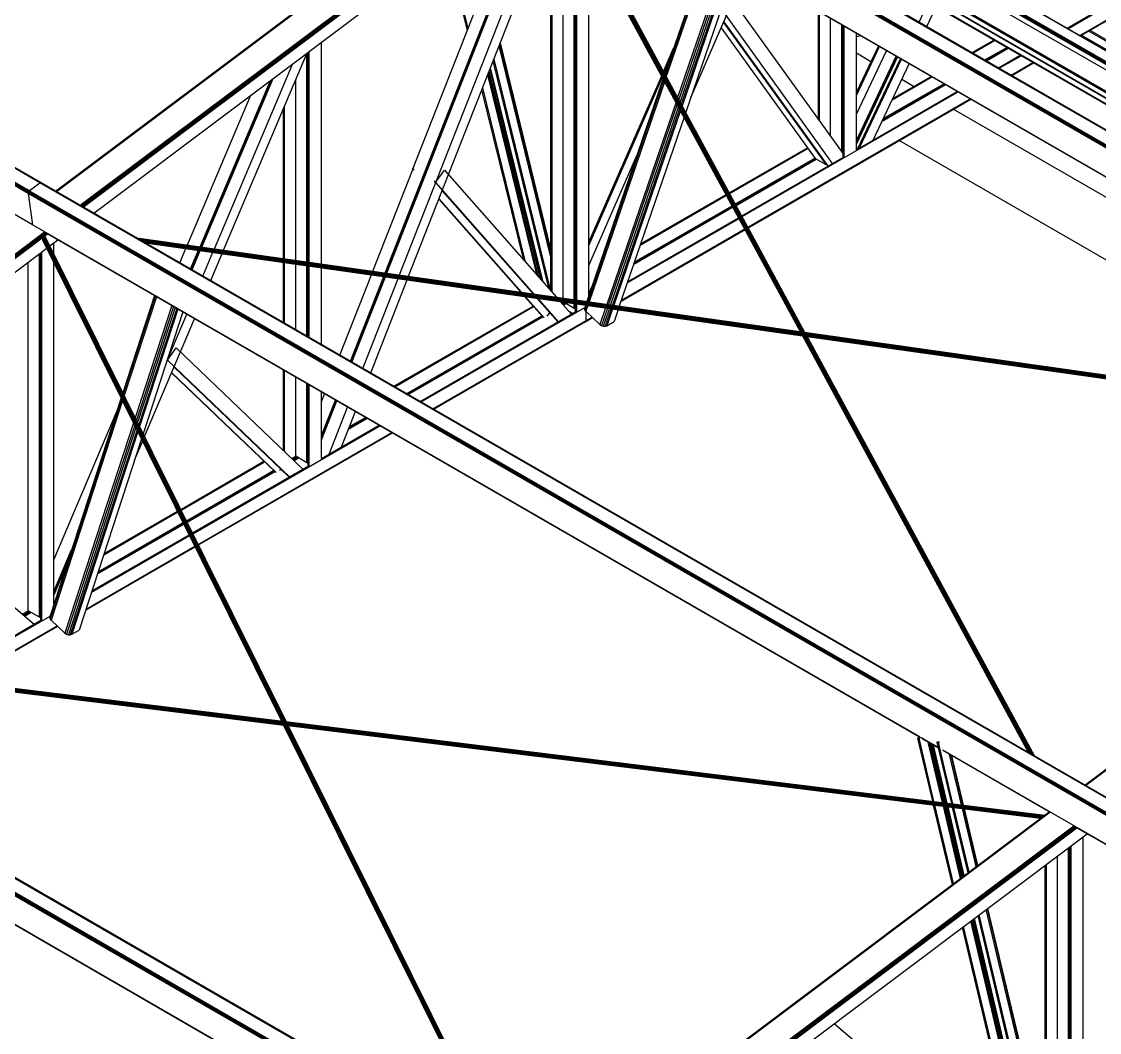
# Model space of a CAD drawing. Header units: millimetres. Extents: x 357 to 945, y 547 to 720.
# Drawn here: x 584.987 to 587.801, y 657.867 to 660.507 of the extents above; entities that cross this region are included whole.
import ezdxf

# ---------------------------------------------------------------- set-up
doc = ezdxf.new("R2010")
doc.units = ezdxf.units.MM
doc.layers.add('PLANTA-VIS', color=7, linetype='Continuous')

msp = doc.modelspace()

# ---------------------------------------------------------------- linework, layer by layer
at = {"layer": 'PLANTA-VIS', "extrusion": (6.79673e-13, 0.816497, 0.57735)}
for p, q in [((585.03504, 660.08583), (582.31268, 661.65758)), ((585.03642, 660.08655), (582.31406, 661.6583)), ((585.03767, 660.08659), (582.31531, 661.65835)), ((585.00411, 660.05845), (582.28174, 661.63021)), ((585.00417, 660.06008), (582.28181, 661.63184)), ((585.00476, 660.06187), (582.2824, 661.63362)), ((585.00577, 660.06352), (582.28341, 661.63528)), ((585.00708, 660.06481), (582.28471, 661.63657)), ((589.96481, 659.15512), (586.49998, 661.15553)), ((589.96527, 659.15689), (586.50045, 661.15731)), ((589.96621, 659.1586), (586.50138, 661.15902)), ((589.96745, 659.16), (586.50263, 661.16042)), ((589.96883, 659.16087), (586.50401, 661.16129)), ((589.9968, 659.17215), (586.53197, 661.17257)), ((589.9981, 659.17236), (586.53327, 661.17278)), ((589.99912, 659.17188), (586.53429, 661.1723)), ((589.96322, 659.14209), (586.4984, 661.14251)), ((589.81249, 659.07061), (586.34767, 661.07102)), ((589.81387, 659.07133), (586.34904, 661.07175)), ((589.81511, 659.07137), (586.35029, 661.07179)), ((589.78155, 659.04323), (586.31673, 661.04365)), ((589.78162, 659.04486), (586.31679, 661.04528)), ((589.7822, 659.04665), (586.31738, 661.04706)), ((589.78322, 659.0483), (586.3184, 661.04872)), ((589.78452, 659.04959), (586.3197, 661.05001)), ((585.07594, 660.0645), (586.29521, 660.97963)), ((585.07651, 660.06417), (586.29596, 660.97944)), ((585.07785, 660.0634), (586.29747, 660.97879)), ((589.79314, 658.96111), (586.32832, 660.96153)), ((585.14008, 660.02747), (586.3597, 660.94286)), ((585.14198, 660.02637), (586.36143, 660.94164)), ((585.14417, 660.02511), (586.36344, 660.94024)), ((585.1463, 660.02388), (586.36553, 660.93898)), ((585.14805, 660.02287), (586.36728, 660.93797)), ((587.0209, 659.69706), (586.35626, 660.9237)), ((587.02122, 659.69701), (586.35629, 660.92421)), ((587.02065, 659.69709), (586.35629, 660.92323)), ((587.02163, 659.69696), (586.35638, 660.92474)), ((587.0205, 659.69712), (586.35638, 660.9228)), ((587.02212, 659.69689), (586.35652, 660.9253)), ((587.02043, 659.69713), (586.35652, 660.92243)), ((587.02267, 659.69681), (586.35672, 660.92586)), ((587.02327, 659.69672), (586.35697, 660.92643)), ((587.02393, 659.69662), (586.35727, 660.92699)), ((587.02467, 659.69643), (586.35762, 660.92753)), ((587.02548, 659.69615), (586.358, 660.92805)), ((587.02635, 659.6958), (586.35841, 660.92854)), ((587.02727, 659.69536), (586.35885, 660.92899)), ((587.62551, 658.59251), (586.3593, 660.92939)), ((587.02888, 659.69484), (586.35977, 660.92974)), ((587.02935, 659.69513), (586.36024, 660.93002)), ((587.02982, 659.69535), (586.36071, 660.93025)), ((587.03027, 659.69551), (586.36116, 660.9304)), ((587.03071, 659.6956), (586.3616, 660.93049)), ((588.98266, 659.42808), (586.36191, 660.94118)), ((587.03112, 659.69561), (586.36201, 660.93051)), ((587.0315, 659.69556), (586.3624, 660.93045)), ((587.0318, 659.69552), (586.36274, 660.93033)), ((587.03201, 659.69549), (586.36304, 660.93013)), ((587.03213, 659.69547), (586.36329, 660.92987)), ((587.03216, 659.69546), (586.36349, 660.92955)), ((588.98218, 659.42826), (586.36415, 660.93978)), ((585.17541, 660.00707), (586.36764, 660.90191)), ((585.93657, 659.85055), (586.34197, 660.88264)), ((585.93897, 659.85021), (586.34556, 660.88533)), ((585.94068, 659.84996), (586.34812, 660.88725)), ((585.97355, 659.84531), (586.37977, 660.87951)), ((585.99757, 659.84191), (586.39447, 660.85239)), ((586.00927, 660.12398), (586.29276, 660.84571)), ((586.40095, 659.78481), (586.40095, 660.84044)), ((589.60257, 659.27599), (586.92413, 660.82239)), ((589.60433, 659.2767), (586.92589, 660.8231)), ((589.17285, 659.53869), (586.94617, 660.82426)), ((589.17375, 659.53901), (586.94626, 660.82505)), ((589.17494, 659.53938), (586.94638, 660.82604)), ((589.62053, 659.28324), (586.94651, 660.82709)), ((589.62157, 659.28366), (586.94663, 660.82804)), ((586.36913, 659.80329), (586.36913, 660.78785)), ((586.37195, 659.80008), (586.37195, 660.79505)), ((586.42994, 659.78071), (586.42994, 660.78693)), ((586.43277, 659.78031), (586.43277, 660.78171)), ((589.58838, 659.27025), (586.92256, 660.80937)), ((588.72499, 659.76721), (586.92262, 660.80781)), ((588.72422, 659.7669), (586.92321, 660.80671)), ((586.43347, 659.78021), (586.43347, 660.78041)), ((586.4363, 659.77981), (586.4363, 660.77519)), ((586.1509, 660.48455), (586.09815, 660.69964)), ((586.15287, 660.48956), (586.10084, 660.70166)), ((586.46812, 659.79093), (586.46812, 660.71646)), ((586.77556, 660.68928), (586.66644, 660.37043)), ((586.7756, 660.68903), (586.66652, 660.37029)), ((586.77623, 660.68456), (586.66784, 660.36785)), ((586.77929, 660.68215), (586.67022, 660.36346)), ((586.82462, 660.67393), (586.69973, 660.30899)), ((586.8288, 660.67152), (586.70279, 660.30334)), ((586.83327, 660.66894), (586.70608, 660.29728)), ((586.83736, 660.66657), (586.70908, 660.29174)), ((586.84046, 660.66479), (586.71135, 660.28754)), ((586.85325, 660.6574), (586.72074, 660.27021)), ((586.82809, 660.58388), (587.13174, 660.16145)), ((587.33027, 660.50599), (587.35471, 660.55759)), ((587.71629, 660.48987), (587.83248, 660.55695)), ((587.71841, 660.48864), (587.83874, 660.55811)), ((586.73389, 660.30862), (586.83377, 660.53731)), ((586.81313, 660.54015), (587.10356, 660.13611)), ((587.06739, 660.25097), (587.06739, 660.53376)), ((587.07022, 660.24703), (587.07022, 660.53213)), ((587.35047, 660.49433), (587.3749, 660.54593)), ((587.74953, 660.47068), (587.88712, 660.55012)), ((587.75083, 660.46993), (587.8881, 660.54919)), ((587.75129, 660.46967), (587.88845, 660.54886)), ((586.19542, 660.4985), (586.19473, 660.50132)), ((586.19739, 660.50351), (586.19669, 660.50633)), ((586.81971, 660.5051), (587.0872, 660.13297)), ((586.82049, 660.50689), (587.09074, 660.13093)), ((587.09921, 660.2067), (587.09921, 660.51539)), ((586.18503, 660.47205), (586.18434, 660.47487)), ((586.18692, 660.47685), (586.18622, 660.47968)), ((586.18842, 660.48068), (586.18773, 660.48351)), ((586.81345, 660.49079), (587.05892, 660.1493)), ((587.12821, 660.16637), (587.12821, 660.49865)), ((587.13103, 660.1629), (587.13103, 660.49702)), ((587.13174, 660.15238), (587.13174, 660.49661)), ((587.13457, 660.1536), (587.13457, 660.49498)), ((587.16639, 660.17197), (587.16639, 660.47661)), ((587.77307, 660.48224), (587.89308, 660.41296)), ((587.84005, 660.44766), (587.77661, 660.48428)), ((585.76985, 659.87415), (585.76985, 660.45323)), ((586.18129, 660.46254), (586.1806, 660.46537)), ((586.18306, 660.46704), (586.18237, 660.46986)), ((586.36913, 659.90604), (586.23597, 660.44886)), ((586.36913, 659.9126), (586.23696, 660.45138)), ((587.13103, 660.46288), (587.13174, 660.46329)), ((587.13174, 660.45819), (587.13103, 660.45801)), ((587.13174, 660.44427), (587.13103, 660.44468)), ((587.17719, 660.47037), (587.16639, 660.46748)), ((587.46866, 660.4261), (587.52556, 660.45895)), ((587.47078, 660.42487), (587.52768, 660.45772)), ((587.75414, 660.47131), (587.89308, 660.39109)), ((585.51441, 659.9103), (585.7326, 660.42527)), ((585.73167, 659.87955), (585.73167, 660.42308)), ((585.7345, 659.87915), (585.7345, 660.4267)), ((585.7352, 659.87905), (585.7352, 660.42723)), ((585.73803, 659.87865), (585.73803, 660.42935)), ((586.16591, 660.42338), (586.16522, 660.4262)), ((586.16788, 660.42839), (586.16719, 660.43121)), ((586.36913, 659.89223), (586.23389, 660.44355)), ((586.66294, 660.3769), (586.68936, 660.4374)), ((587.16639, 660.32158), (587.22405, 660.44332)), ((587.16639, 660.31397), (587.22688, 660.44169)), ((587.16639, 660.26509), (587.24505, 660.43119)), ((587.20458, 660.40221), (587.16639, 660.42426)), ((587.16639, 660.19665), (587.27051, 660.4165)), ((587.50189, 660.40691), (587.55879, 660.43976)), ((587.50287, 660.40635), (587.55977, 660.4392)), ((587.50402, 660.40568), (587.56092, 660.43853)), ((587.50516, 660.40502), (587.56206, 660.43787)), ((587.50613, 660.40446), (587.56303, 660.43731)), ((587.53725, 660.3865), (587.59415, 660.41935)), ((587.53937, 660.38527), (587.59627, 660.41812)), ((585.49039, 659.9137), (585.69528, 660.39726)), ((586.36473, 659.80829), (586.2185, 660.40439)), ((586.36913, 659.80337), (586.22047, 660.40939)), ((586.6649, 660.37328), (586.67654, 660.39993)), ((587.16639, 660.19121), (587.27253, 660.41533)), ((587.16639, 660.18714), (587.27405, 660.41445)), ((587.16953, 660.17419), (587.28132, 660.41025)), ((587.17448, 660.17706), (587.28415, 660.40862)), ((587.20989, 660.1975), (587.30435, 660.39696)), ((587.57048, 660.36731), (587.62738, 660.40016)), ((587.57178, 660.36656), (587.62868, 660.39941)), ((587.57224, 660.36629), (587.62914, 660.39914)), ((586.33293, 659.84437), (586.20438, 660.36843)), ((586.33691, 659.83986), (586.20615, 660.37292)), ((586.34133, 659.83483), (586.20811, 660.37793)), ((586.34558, 659.83001), (586.21, 660.38274)), ((586.34897, 659.82617), (586.2115, 660.38657)), ((586.46812, 659.93085), (586.6581, 660.36583)), ((586.46812, 659.92274), (586.66007, 660.36221)), ((587.25458, 660.37335), (587.25306, 660.37422)), ((587.25992, 660.30313), (587.36339, 660.36287)), ((587.26151, 660.3065), (587.36127, 660.3641)), ((585.45303, 659.91899), (585.63721, 660.35368)), ((585.45543, 659.91865), (585.64094, 660.35648)), ((585.45718, 659.9184), (585.64366, 660.35852)), ((585.70268, 659.88365), (585.70268, 660.35466)), ((586.30273, 659.87865), (586.19096, 660.33427)), ((586.66225, 660.35818), (586.46302, 659.77603)), ((586.66232, 660.35804), (586.46314, 659.77601)), ((586.66365, 660.3556), (586.4652, 659.77572)), ((586.66603, 660.35121), (586.4689, 659.7752)), ((587.2333, 660.24694), (587.39874, 660.34246)), ((587.23403, 660.24848), (587.39778, 660.34302)), ((587.2349, 660.2503), (587.39663, 660.34368)), ((587.23576, 660.25213), (587.39548, 660.34435)), ((587.2365, 660.25368), (587.3945, 660.34491)), ((587.31593, 660.33792), (587.28488, 660.35585)), ((585.41982, 659.92369), (585.58559, 660.31493)), ((586.2983, 659.88367), (586.189, 660.32926)), ((586.86832, 659.99784), (587.43198, 660.32327)), ((586.88315, 659.97048), (587.46309, 660.30531)), ((586.88377, 659.96934), (587.46439, 660.30456)), ((586.88399, 659.96893), (587.46485, 660.30429)), ((587.16639, 660.17238), (587.42986, 660.3245)), ((585.67086, 659.88816), (585.67086, 660.27956)), ((585.67369, 659.88776), (585.67369, 660.28623)), ((586.69554, 660.29674), (586.51483, 659.76869)), ((586.6986, 660.29109), (586.51959, 659.76802)), ((586.70189, 660.28503), (586.5247, 659.7673)), ((586.70489, 660.27949), (586.52938, 659.76663)), ((586.70716, 660.27529), (586.53291, 659.76613)), ((587.13174, 660.28097), (587.13103, 660.28138)), ((587.20574, 660.2743), (587.20839, 660.27583)), ((587.89308, 660.00471), (587.41952, 660.27812)), ((586.71655, 660.25796), (586.54752, 659.76407)), ((587.13103, 660.24692), (587.13174, 660.24842)), ((587.20415, 660.27093), (587.2068, 660.27246)), ((587.13103, 660.23932), (587.13174, 660.24081)), ((587.17913, 660.2181), (587.18178, 660.21963)), ((587.17999, 660.21994), (587.18265, 660.22147)), ((587.18073, 660.22149), (587.18338, 660.22302)), ((587.13103, 660.19044), (587.13174, 660.19194)), ((587.17753, 660.21474), (587.18019, 660.21627)), ((587.17826, 660.21628), (587.18092, 660.21781)), ((587.89308, 659.84141), (587.2781, 660.19647)), ((586.83462, 660.06004), (587.03848, 660.17773)), ((586.83564, 660.05817), (587.03972, 660.176)), ((587.13079, 660.16276), (587.13103, 660.1629)), ((587.13174, 660.18709), (587.13103, 660.1875)), ((585.0157, 659.97633), (584.70484, 660.1558)), ((586.05311, 660.13619), (586.05164, 660.13704)), ((586.05456, 660.13989), (586.05309, 660.14074)), ((586.46812, 659.87016), (586.5934, 660.15701)), ((586.85046, 660.03081), (587.05797, 660.15061)), ((586.85093, 660.02995), (587.05854, 660.14982)), ((586.85148, 660.02894), (587.05943, 660.149)), ((586.85202, 660.02793), (587.06058, 660.14834)), ((586.85248, 660.02708), (587.06155, 660.14778)), ((586.86731, 659.99971), (587.13422, 660.15381)), ((587.0872, 660.13297), (587.05892, 660.1493)), ((587.0872, 660.13297), (587.08829, 660.13433)), ((585.9037, 659.8552), (586.00812, 660.12105)), ((586.00758, 660.12167), (586.00927, 660.12398)), ((586.00758, 660.12167), (586.00812, 660.12105)), ((586.0104, 660.12004), (586.00758, 660.12167)), ((586.0104, 660.12004), (586.0121, 660.12234)), ((586.0104, 660.12004), (586.01095, 660.11942)), ((586.04859, 660.12928), (586.04984, 660.12787)), ((586.06768, 660.08697), (586.09113, 660.11878)), ((586.09113, 660.11878), (586.38319, 659.78733)), ((587.09266, 660.12981), (587.09074, 660.13093)), ((585.00708, 660.06481), (585.03504, 660.08583)), ((585.00708, 660.06481), (585.03504, 660.08583)), ((585.03504, 660.08583), (585.03642, 660.08655)), ((585.03504, 660.08583), (585.03642, 660.08655)), ((588.49987, 658.08541), (585.03504, 660.08583)), ((585.03642, 660.08655), (585.03767, 660.08659)), ((585.03642, 660.08655), (585.03767, 660.08659)), ((588.50124, 658.08613), (585.03642, 660.08655)), ((588.5025, 658.08618), (585.03767, 660.08659)), ((586.03388, 660.09182), (586.03512, 660.09041)), ((586.03431, 660.09291), (586.03555, 660.0915)), ((586.06485, 660.08861), (586.06655, 660.09091)), ((586.06485, 660.08861), (586.0654, 660.08798)), ((586.06768, 660.08697), (586.06485, 660.08861)), ((586.06768, 660.08697), (586.32438, 659.79565)), ((585.00411, 660.05845), (585.00417, 660.06008)), ((585.00411, 660.05845), (585.00417, 660.06008)), ((588.46893, 658.05804), (585.00411, 660.05845)), ((585.00411, 660.05845), (585.0157, 659.97633)), ((585.00411, 660.05845), (585.0157, 659.97633)), ((585.00417, 660.06008), (585.00476, 660.06187)), ((585.00417, 660.06008), (585.00476, 660.06187)), ((588.46899, 658.05967), (585.00417, 660.06008)), ((585.00476, 660.06187), (585.00577, 660.06352)), ((585.00476, 660.06187), (585.00577, 660.06352)), ((588.46958, 658.06145), (585.00476, 660.06187)), ((585.00577, 660.06352), (585.00708, 660.06481)), ((585.00577, 660.06352), (585.00708, 660.06481)), ((588.4706, 658.06311), (585.00577, 660.06352)), ((588.4719, 658.0644), (585.00708, 660.06481)), ((586.08534, 660.06536), (586.3228, 659.79588)), ((586.60202, 659.92329), (586.82739, 660.05341)), ((586.60306, 659.92635), (586.82637, 660.05528)), ((586.07666, 660.04327), (586.29065, 659.80043)), ((586.07709, 660.04436), (586.29224, 659.8002)), ((586.58461, 659.87242), (586.84423, 660.02231)), ((586.58508, 659.87381), (586.84377, 660.02316)), ((586.58565, 659.87546), (586.84323, 660.02417)), ((586.58621, 659.87712), (586.84268, 660.02519)), ((586.58669, 659.87852), (586.84221, 660.02604)), ((586.56928, 659.82764), (586.85906, 659.99495)), ((587.3319, 658.63907), (585.0157, 659.97633)), ((585.0157, 659.97633), (585.01596, 659.97563)), ((585.0157, 659.97633), (585.01596, 659.97563)), ((586.55292, 659.77982), (586.8749, 659.96572)), ((586.56824, 659.82459), (586.86007, 659.99308)), ((583.74354, 658.97929), (585.04707, 659.95767)), ((583.74544, 658.97819), (585.0488, 659.95644)), ((583.74763, 658.97693), (585.05081, 659.95504)), ((583.74976, 658.9757), (585.05291, 659.95379)), ((583.75151, 658.97469), (585.05466, 659.95278)), ((585.66673, 658.68016), (585.04249, 659.93764)), ((585.66703, 658.68012), (585.04252, 659.93814)), ((585.66741, 658.68008), (585.0426, 659.93868)), ((585.66786, 658.68002), (585.04275, 659.93923)), ((585.66837, 658.67996), (585.04295, 659.9398)), ((585.66895, 658.67989), (585.04321, 659.94037)), ((585.66957, 658.6798), (585.04351, 659.94094)), ((585.67028, 658.67964), (585.04386, 659.94148)), ((585.67105, 658.67939), (585.04425, 659.94201)), ((585.67187, 658.67906), (585.04466, 659.9425)), ((585.67274, 658.67865), (585.04511, 659.94295)), ((586.23954, 657.53823), (585.04557, 659.94336)), ((585.6743, 658.67815), (585.04604, 659.94371)), ((585.67477, 658.67845), (585.04652, 659.944)), ((585.67525, 658.67867), (585.04699, 659.94423)), ((585.67571, 658.67884), (585.04745, 659.94439)), ((585.67615, 658.67893), (585.0479, 659.94449)), ((585.67657, 658.67895), (585.04831, 659.94451)), ((585.67695, 658.6789), (585.0487, 659.94446)), ((585.67726, 658.67886), (585.04905, 659.94433)), ((587.33107, 658.63859), (585.04928, 659.95598)), ((585.67748, 658.67884), (585.04935, 659.94414)), ((585.67762, 658.67882), (585.04961, 659.94389)), ((585.67767, 658.67881), (585.04981, 659.94357)), ((587.33098, 658.63854), (585.05153, 659.95458)), ((585.28735, 659.94244), (587.02385, 659.69664)), ((585.28752, 659.94235), (587.02458, 659.69646)), ((585.28786, 659.94215), (587.02538, 659.6962)), ((585.28837, 659.94185), (587.02625, 659.69586)), ((585.28903, 659.94147), (587.02716, 659.69544)), ((585.28984, 659.941), (587.02812, 659.69495)), ((585.29079, 659.94045), (588.97061, 659.41958)), ((585.29186, 659.93984), (587.02796, 659.69409)), ((585.29303, 659.93916), (587.02752, 659.69365)), ((585.29428, 659.93844), (587.02711, 659.69316)), ((585.2956, 659.93768), (587.02673, 659.69264)), ((586.55205, 659.77728), (586.87574, 659.96417)), ((586.55227, 659.77795), (586.87552, 659.96457)), ((583.77887, 658.95889), (585.05319, 659.91534)), ((585.66651, 658.68019), (585.04252, 659.93717)), ((585.66638, 658.6802), (585.0426, 659.93674)), ((585.66634, 658.68021), (585.04275, 659.93636)), ((585.06094, 659.92115), (585.08202, 659.93698)), ((585.07159, 659.8997), (585.07159, 659.92915)), ((585.29696, 659.93689), (587.02638, 659.69209)), ((585.29834, 659.9361), (587.02608, 659.69153)), ((585.29972, 659.9353), (587.02583, 659.69097)), ((585.30109, 659.93451), (587.02563, 659.6904)), ((585.30241, 659.93375), (587.02549, 659.68985)), ((585.30366, 659.93302), (587.0254, 659.68931)), ((585.30483, 659.93235), (587.02537, 659.68881)), ((585.3059, 659.93173), (587.0254, 659.68834)), ((585.30685, 659.93118), (587.02549, 659.68791)), ((585.30767, 659.93071), (587.02563, 659.68753)), ((585.30834, 659.93032), (587.0258, 659.68722)), ((585.30885, 659.93003), (587.02593, 659.68697)), ((585.3092, 659.92983), (587.02602, 659.68681)), ((585.30938, 659.92972), (587.02607, 659.68673)), ((585.30938, 659.92972), (587.02607, 659.68673)), ((585.40017, 659.87731), (585.41598, 659.91463)), ((585.42845, 659.86098), (585.44919, 659.90993)), ((585.4305, 659.8598), (585.4516, 659.90959)), ((585.43199, 659.85894), (585.45334, 659.90934)), ((585.0334, 658.95183), (585.0334, 659.90049)), ((585.03623, 658.95347), (585.03623, 659.90261)), ((585.03694, 658.94294), (585.03694, 659.90314)), ((585.03977, 658.94417), (585.03977, 659.90526)), ((585.46027, 659.84261), (585.48656, 659.90464)), ((585.48072, 659.8308), (585.51057, 659.90124)), ((585.00441, 658.96857), (585.00441, 659.87873)), ((585.07159, 658.98611), (585.07159, 659.87828)), ((585.67086, 659.72102), (585.67086, 659.87856)), ((585.67369, 659.71939), (585.67369, 659.87816)), ((585.70268, 659.70265), (585.70268, 659.87405)), ((585.73167, 659.68591), (585.73167, 659.86995)), ((585.7345, 659.68428), (585.7345, 659.86955)), ((585.7352, 659.68387), (585.7352, 659.86945)), ((585.73803, 659.68224), (585.73803, 659.86905)), ((585.76985, 659.66387), (585.76985, 659.86454)), ((585.8177, 659.63625), (585.90013, 659.8461)), ((585.84598, 659.61992), (585.933, 659.84145)), ((585.84805, 659.61872), (585.9354, 659.84111)), ((585.84952, 659.61787), (585.93711, 659.84087)), ((585.8778, 659.60154), (585.96998, 659.83622)), ((585.89847, 659.58961), (585.994, 659.83282)), ((586.43277, 659.8499), (586.43347, 659.85152)), ((586.43277, 659.84179), (586.43347, 659.84341)), ((586.3633, 659.81409), (586.35884, 659.81497)), ((586.46812, 659.79718), (586.478, 659.81981)), ((585.33407, 659.79146), (585.25133, 659.53762)), ((585.33411, 659.79143), (585.25137, 659.53755)), ((585.33588, 659.79041), (585.25264, 659.53499)), ((585.3391, 659.78855), (585.25495, 659.53034)), ((586.30032, 659.78946), (586.34844, 659.73484)), ((586.3019, 659.78923), (586.35127, 659.73321)), ((586.33246, 659.78491), (586.38736, 659.72261)), ((586.33405, 659.78468), (586.38828, 659.72314)), ((586.39286, 659.77636), (586.4224, 659.74284)), ((586.39646, 659.77227), (586.40095, 659.77486)), ((586.39855, 659.7699), (586.40405, 659.77307)), ((586.39921, 659.76915), (586.40503, 659.77251)), ((586.39999, 659.76827), (586.40618, 659.77184)), ((586.40076, 659.76739), (586.40732, 659.77118)), ((586.40095, 659.77486), (586.40095, 659.77521)), ((586.42994, 659.75813), (586.40095, 659.77486)), ((586.40141, 659.76665), (586.40829, 659.77062)), ((586.42994, 659.75813), (586.42994, 659.77111)), ((586.43277, 659.78922), (586.43347, 659.79083)), ((586.43347, 659.78319), (586.43277, 659.7836)), ((586.43277, 659.75976), (586.43277, 659.77071)), ((586.43347, 659.74923), (586.43347, 659.77061)), ((586.4363, 659.75046), (586.4363, 659.77021)), ((586.46812, 659.79136), (586.46879, 659.79288)), ((585.37915, 659.76543), (585.28367, 659.47247)), ((585.38332, 659.76302), (585.28666, 659.46645)), ((585.38781, 659.76043), (585.28988, 659.45997)), ((585.39194, 659.75805), (585.29284, 659.454)), ((585.39508, 659.75624), (585.29509, 659.44947)), ((585.40812, 659.74871), (585.30445, 659.43062)), ((585.3669, 659.62225), (585.41806, 659.74297)), ((585.95915, 659.55458), (586.32245, 659.76434)), ((585.96127, 659.55336), (586.32388, 659.76271)), ((586.02773, 659.51498), (586.43595, 659.75066)), ((586.02986, 659.51376), (586.45786, 659.76086)), ((586.35922, 659.7378), (586.36594, 659.74691)), ((586.36498, 659.74562), (586.36637, 659.74642)), ((586.42584, 659.74482), (586.41527, 659.75092)), ((586.42584, 659.74482), (586.41527, 659.75092)), ((586.42994, 659.75813), (586.43277, 659.75976)), ((586.46, 659.76685), (586.45703, 659.75818)), ((586.45703, 659.75818), (586.45812, 659.76172)), ((586.45788, 659.75432), (586.45703, 659.75818)), ((586.46206, 659.76656), (586.45788, 659.75432)), ((586.46052, 659.75072), (586.45788, 659.75432)), ((586.45989, 659.76687), (586.45812, 659.76172)), ((586.46576, 659.76604), (586.46052, 659.75072)), ((586.49678, 659.71597), (586.46052, 659.75072)), ((586.46119, 659.72686), (586.46119, 659.75007)), ((586.46119, 659.72686), (586.46119, 659.75007)), ((586.51169, 659.75954), (586.49678, 659.71597)), ((586.51646, 659.75886), (586.50082, 659.71317)), ((586.52157, 659.75814), (586.50564, 659.7116)), ((586.52624, 659.75748), (586.51051, 659.71152)), ((586.52978, 659.75698), (586.5147, 659.71291)), ((586.54439, 659.75491), (586.53379, 659.72393)), ((585.30807, 659.42332), (585.43851, 659.73116)), ((585.99238, 659.53539), (586.34486, 659.7389)), ((585.99336, 659.53483), (586.34552, 659.73815)), ((585.99451, 659.53416), (586.3463, 659.73727)), ((585.99565, 659.5335), (586.34707, 659.73639)), ((585.99662, 659.53294), (586.34773, 659.73565)), ((586.06097, 659.49579), (586.46119, 659.72686)), ((586.06227, 659.49504), (586.46087, 659.72517)), ((586.06273, 659.49478), (586.45995, 659.72411)), ((586.45995, 659.72411), (586.47763, 659.73432)), ((586.46087, 659.72517), (586.45995, 659.72411)), ((586.46087, 659.72517), (586.45995, 659.72411)), ((586.46087, 659.72517), (586.47728, 659.73465)), ((586.46119, 659.72686), (586.46087, 659.72517)), ((586.46119, 659.72686), (586.46087, 659.72517)), ((586.46119, 659.72686), (586.47631, 659.73559)), ((586.49678, 659.71597), (586.50082, 659.71317)), ((586.50082, 659.71317), (586.50564, 659.7116)), ((586.51051, 659.71152), (586.5147, 659.71291)), ((586.5147, 659.71291), (586.53379, 659.72393)), ((586.50564, 659.7116), (586.51051, 659.71152)), ((587.61659, 658.59765), (587.02537, 659.68881)), ((587.61703, 658.5974), (587.0254, 659.68931)), ((587.61626, 658.59784), (587.0254, 659.68834)), ((587.61758, 658.59708), (587.02549, 659.68985)), ((587.61606, 658.59796), (587.02549, 659.68791)), ((587.61823, 658.59671), (587.02563, 659.6904)), ((587.61597, 658.59801), (587.02563, 659.68753)), ((587.61897, 658.59628), (587.02583, 659.69097)), ((587.61978, 658.59581), (587.02608, 659.69153)), ((587.62066, 658.5953), (587.02638, 659.69209)), ((587.62159, 658.59477), (587.02673, 659.69264)), ((587.62255, 658.59421), (587.02711, 659.69316)), ((587.62354, 658.59364), (587.02752, 659.69365)), ((587.62453, 658.59307), (587.02796, 659.69409)), ((587.02888, 659.69484), (588.97107, 659.41992)), ((587.62646, 658.59196), (587.02914, 659.69436)), ((587.02935, 659.69513), (588.97147, 659.42022)), ((587.02982, 659.69535), (588.9718, 659.42046)), ((587.02995, 659.69381), (588.97009, 659.41918)), ((587.62737, 658.59143), (587.0301, 659.69374)), ((587.03027, 659.69551), (588.97204, 659.42065)), ((587.03071, 659.6956), (588.97221, 659.42078)), ((587.03091, 659.69317), (588.96952, 659.41876)), ((587.62823, 658.59094), (587.03104, 659.69309)), ((587.03112, 659.69561), (588.97229, 659.42084)), ((587.03183, 659.69249), (588.96891, 659.4183)), ((587.62902, 658.59048), (587.03195, 659.69241)), ((587.0327, 659.69179), (588.96826, 659.41781)), ((587.62972, 658.59007), (587.03282, 659.69171)), ((587.03352, 659.69108), (588.9676, 659.41731)), ((587.63033, 658.58972), (587.03362, 659.691)), ((587.03426, 659.69038), (588.96692, 659.41681)), ((587.63084, 658.58942), (587.03436, 659.69029)), ((587.03493, 659.68968), (588.96625, 659.4163)), ((587.63125, 658.58919), (587.03501, 659.68959)), ((587.0355, 659.689), (588.96558, 659.4158)), ((587.63153, 658.58903), (587.03557, 659.68892)), ((587.03597, 659.68836), (588.96494, 659.41532)), ((587.63169, 658.58894), (587.03603, 659.68829)), ((587.03633, 659.68776), (588.96432, 659.41486)), ((587.63173, 658.58891), (587.03637, 659.68769)), ((587.03663, 659.68721), (588.96375, 659.41443)), ((587.03691, 659.68671), (588.96323, 659.41404)), ((587.03715, 659.68626), (588.96276, 659.41369)), ((587.03736, 659.68587), (588.96237, 659.41339)), ((587.03753, 659.68556), (588.96204, 659.41314)), ((587.03766, 659.68531), (588.96179, 659.41295)), ((587.03775, 659.68515), (588.96162, 659.41283)), ((587.0378, 659.68507), (588.96153, 659.41276)), ((587.0378, 659.68507), (588.96153, 659.41276)), ((585.36786, 659.62255), (585.39046, 659.65524)), ((585.39046, 659.65524), (585.72172, 659.3383)), ((585.36786, 659.62255), (585.68632, 659.31786)), ((585.38506, 659.60502), (585.68562, 659.31746)), ((585.37851, 659.58956), (585.64883, 659.33092)), ((585.37883, 659.59032), (585.65166, 659.32929)), ((585.67086, 659.38697), (585.67086, 659.59701)), ((585.67369, 659.38426), (585.67369, 659.59538)), ((585.70268, 659.37172), (585.70268, 659.57864)), ((585.73167, 659.35498), (585.73167, 659.5619)), ((585.7345, 659.35661), (585.7345, 659.56027)), ((585.7352, 659.34609), (585.7352, 659.55986)), ((585.73803, 659.34731), (585.73803, 659.55823)), ((585.24715, 659.52462), (585.0604, 658.95161)), ((585.24842, 659.52206), (585.06125, 658.94778)), ((585.24712, 659.52469), (585.06149, 658.95513)), ((585.25073, 659.51741), (585.06391, 658.94421)), ((585.76985, 659.36568), (585.76985, 659.53986)), ((585.76985, 659.51444), (585.77799, 659.53516)), ((585.76985, 659.4261), (585.80628, 659.51883)), ((585.76985, 659.41964), (585.80834, 659.51764)), ((585.76985, 659.41506), (585.80981, 659.51679)), ((585.07159, 659.1018), (585.23498, 659.48743)), ((585.78985, 659.37764), (585.8381, 659.50046)), ((585.82264, 659.39657), (585.85876, 659.48853)), ((585.27946, 659.45954), (585.10031, 658.90989)), ((585.84089, 659.44303), (585.88923, 659.47094)), ((585.84146, 659.44448), (585.88826, 659.4715)), ((585.84213, 659.44619), (585.88711, 659.47216)), ((585.84281, 659.44791), (585.88596, 659.47282)), ((585.84338, 659.44937), (585.88498, 659.47339)), ((584.42184, 659.44148), (585.02023, 658.9333)), ((585.28245, 659.45352), (585.10437, 658.90713)), ((585.28567, 659.44704), (585.1092, 658.90559)), ((585.28863, 659.44107), (585.11408, 658.90552)), ((585.29088, 659.43654), (585.11827, 658.90693)), ((585.43397, 659.16972), (585.92246, 659.45175)), ((585.44783, 659.1418), (585.95357, 659.43379)), ((585.44841, 659.14063), (585.95487, 659.43304)), ((585.44861, 659.14022), (585.95533, 659.43277)), ((585.76985, 659.36609), (585.92034, 659.45298)), ((585.78164, 659.44965), (585.78397, 659.45099)), ((585.78288, 659.45282), (585.78521, 659.45416)), ((585.30024, 659.41769), (585.13736, 658.91795)), ((585.28206, 659.36192), (585.30318, 659.41176)), ((585.7345, 659.42443), (585.7352, 659.42623)), ((585.7345, 659.42488), (585.73473, 659.42501)), ((587.76295, 658.51316), (588.98221, 659.42828)), ((587.76351, 658.51283), (588.98296, 659.42809)), ((587.76486, 658.51205), (588.98448, 659.42745)), ((585.67009, 659.3877), (585.67086, 659.38814)), ((585.7352, 659.37559), (585.7345, 659.376)), ((585.40246, 659.23318), (585.61983, 659.35867)), ((585.40341, 659.23128), (585.62142, 659.35715)), ((585.43302, 659.17162), (585.73768, 659.34752)), ((585.69277, 659.366), (585.70268, 659.37172)), ((585.69511, 659.36376), (585.70578, 659.36993)), ((585.69584, 659.36306), (585.70676, 659.36936)), ((585.69671, 659.36223), (585.70791, 659.3687)), ((585.69757, 659.36141), (585.70906, 659.36804)), ((585.6983, 659.36071), (585.71002, 659.36748)), ((585.73167, 659.35498), (585.70268, 659.37172)), ((585.73167, 659.35498), (585.7345, 659.35661)), ((585.41727, 659.20335), (585.64484, 659.33474)), ((585.41771, 659.20248), (585.64557, 659.33404)), ((585.41822, 659.20144), (585.64644, 659.33321)), ((585.41873, 659.20042), (585.6473, 659.33238)), ((585.41916, 659.19955), (585.64803, 659.33169)), ((585.66112, 659.33475), (585.66368, 659.33845)), ((585.20148, 659.11469), (585.39514, 659.2265)), ((585.20247, 659.11771), (585.3942, 659.22841)), ((585.18509, 659.06441), (585.4109, 659.19477)), ((585.18554, 659.06579), (585.41046, 659.19564)), ((585.18607, 659.06741), (585.40995, 659.19667)), ((585.18661, 659.06905), (585.40944, 659.19771)), ((585.18706, 659.07044), (585.40901, 659.19858)), ((585.16969, 659.01714), (585.4257, 659.16495)), ((585.17067, 659.02015), (585.42476, 659.16685)), ((585.07159, 659.01871), (585.11764, 659.1274)), ((585.15445, 658.97038), (585.44035, 659.13544)), ((585.15466, 658.97103), (585.44014, 659.13586)), ((585.15526, 658.97288), (585.43956, 659.13702)), ((585.07159, 659.0127), (585.10914, 659.10134)), ((585.07159, 659.00833), (585.10297, 659.0824)), ((587.10333, 657.03723), (583.63851, 659.03765)), ((587.10471, 657.03795), (583.63988, 659.03837)), ((587.10596, 657.038), (583.64114, 659.03842)), ((585.08673, 659.04844), (585.08918, 659.04986)), ((585.0881, 659.05168), (585.09055, 659.0531)), ((587.07239, 657.00986), (583.60757, 659.01028)), ((587.07246, 657.01149), (583.60763, 659.0119)), ((587.07304, 657.01327), (583.60822, 659.01369)), ((587.07406, 657.01493), (583.60924, 659.01535)), ((587.07536, 657.01622), (583.61054, 659.01664)), ((585.03623, 659.02173), (585.03694, 659.02214)), ((585.03623, 659.01836), (585.03694, 659.02002)), ((585.03623, 659.01929), (585.03675, 659.01959)), ((584.77611, 658.7899), (585.06131, 658.95457)), ((584.9891, 658.95973), (585.00441, 658.96857)), ((584.99161, 658.9576), (585.00751, 658.96678)), ((584.9924, 658.95693), (585.00849, 658.96622)), ((584.99333, 658.95614), (585.00964, 658.96555)), ((584.99426, 658.95535), (585.01079, 658.96489)), ((584.99505, 658.95468), (585.01176, 658.96433)), ((585.0334, 658.95183), (585.00441, 658.96857)), ((585.0334, 658.95183), (585.03623, 658.95347)), ((585.03694, 658.97304), (585.03623, 658.97345)), ((585.0604, 658.95161), (585.06149, 658.95513)), ((586.01557, 657.54459), (583.61916, 658.92816)), ((584.77261, 658.79033), (585.03941, 658.94437)), ((584.82739, 658.78358), (585.07975, 658.92928)), ((584.82953, 658.78332), (585.08073, 658.92835)), ((584.83029, 658.78323), (585.08108, 658.92802)), ((585.06125, 658.94778), (585.0604, 658.95161)), ((585.06391, 658.94421), (585.06125, 658.94778)), ((585.10031, 658.90989), (585.06391, 658.94421)), ((586.01474, 657.5441), (583.65275, 658.9078)), ((586.01465, 657.54406), (583.65499, 658.90641)), ((583.88042, 658.90027), (585.66951, 658.67982)), ((583.88058, 658.90018), (585.67021, 658.67966)), ((583.8809, 658.89999), (585.67097, 658.67942)), ((583.88138, 658.89971), (585.67179, 658.6791)), ((583.88201, 658.89935), (585.67266, 658.67871)), ((583.88279, 658.8989), (585.67357, 658.67824)), ((583.88369, 658.89838), (587.65677, 658.43347)), ((583.88471, 658.89779), (585.67336, 658.6774)), ((583.88582, 658.89715), (585.67292, 658.67694)), ((583.88702, 658.89645), (585.6725, 658.67645)), ((585.10031, 658.90989), (585.10437, 658.90713)), ((585.10437, 658.90713), (585.1092, 658.90559)), ((585.1092, 658.90559), (585.11408, 658.90552)), ((585.11408, 658.90552), (585.11827, 658.90693)), ((585.11827, 658.90693), (585.13736, 658.91795)), ((583.88828, 658.89573), (585.67212, 658.67593)), ((583.88958, 658.89498), (585.67177, 658.67538)), ((583.89091, 658.89421), (585.67147, 658.67481)), ((583.89223, 658.89345), (585.67121, 658.67424)), ((583.89354, 658.89269), (585.67101, 658.67368)), ((583.8948, 658.89196), (585.67086, 658.67312)), ((583.896, 658.89127), (585.67077, 658.67258)), ((583.89713, 658.89062), (585.67074, 658.67208)), ((583.89816, 658.89003), (585.67077, 658.67161)), ((583.89907, 658.8895), (585.67086, 658.67118)), ((583.89986, 658.88904), (585.67101, 658.67081)), ((583.9005, 658.88867), (585.67116, 658.67049)), ((583.901, 658.88839), (585.67128, 658.67025)), ((583.90133, 658.88819), (585.67136, 658.67009)), ((583.90151, 658.88809), (585.67141, 658.67)), ((583.90151, 658.88809), (585.6714, 658.67001)), ((585.01229, 658.88811), (585.01212, 658.88821)), ((585.01216, 658.88823), (585.01229, 658.88811)), ((585.01229, 658.88811), (585.0125, 658.88843)), ((586.23123, 657.54302), (585.67074, 658.67208)), ((586.23163, 657.54279), (585.67077, 658.67258)), ((586.23095, 657.54319), (585.67077, 658.67161)), ((586.23213, 657.54251), (585.67086, 658.67312)), ((586.23078, 657.54329), (585.67086, 658.67118)), ((586.23272, 657.54216), (585.67101, 658.67368)), ((586.2334, 657.54177), (585.67121, 658.67424)), ((586.23415, 657.54134), (585.67147, 658.67481)), ((586.23497, 657.54086), (585.67177, 658.67538)), ((586.23584, 657.54036), (585.67212, 658.67593)), ((586.23675, 657.53984), (585.6725, 658.67645)), ((586.23767, 657.5393), (585.67292, 658.67694)), ((586.23861, 657.53876), (585.67336, 658.6774)), ((585.6743, 658.67815), (587.65724, 658.43382)), ((586.24045, 657.5377), (585.67453, 658.67769)), ((585.67477, 658.67845), (587.65764, 658.43412)), ((585.67525, 658.67867), (587.65797, 658.43437)), ((585.67533, 658.67715), (587.65624, 658.43307)), ((586.24132, 657.5372), (585.67544, 658.6771)), ((585.67571, 658.67884), (587.65822, 658.43455)), ((585.67615, 658.67893), (587.65839, 658.43468)), ((585.67624, 658.67653), (587.65566, 658.43263)), ((586.24214, 657.53673), (585.67634, 658.67648)), ((585.67657, 658.67895), (587.65847, 658.43474)), ((585.67711, 658.67588), (587.65504, 658.43217)), ((586.2429, 657.53629), (585.67721, 658.67582)), ((585.67794, 658.67521), (587.65438, 658.43168)), ((586.24359, 657.53589), (585.67803, 658.67514)), ((585.67872, 658.67452), (587.65371, 658.43117)), ((586.24419, 657.53554), (585.6788, 658.67445)), ((585.67943, 658.67383), (587.65302, 658.43065)), ((586.24469, 657.53525), (585.6795, 658.67377)), ((585.68006, 658.67315), (587.65233, 658.43013)), ((586.24509, 657.53502), (585.68013, 658.67309)), ((585.68061, 658.67249), (587.65165, 658.42963)), ((586.24539, 657.53485), (585.68066, 658.67243)), ((585.68106, 658.67186), (587.651, 658.42913)), ((586.24557, 657.53475), (585.6811, 658.6718)), ((585.6814, 658.67127), (587.65037, 658.42866)), ((586.24563, 657.53471), (585.68144, 658.67122)), ((586.23072, 657.54332), (585.67101, 658.67081)), ((585.68168, 658.67073), (587.64979, 658.42822)), ((585.68193, 658.67023), (587.64925, 658.42782)), ((585.68215, 658.66979), (587.64878, 658.42747)), ((585.68233, 658.66941), (587.64837, 658.42716)), ((585.68249, 658.6691), (587.64803, 658.42691)), ((585.68261, 658.66886), (587.64778, 658.42671)), ((585.68269, 658.6687), (587.6476, 658.42658)), ((585.68273, 658.66861), (587.64751, 658.42651)), ((585.68273, 658.66861), (587.64751, 658.42652)), ((587.3266, 658.63601), (587.33229, 658.6393)), ((587.32997, 658.6353), (587.3266, 658.63601)), ((587.36572, 658.47082), (587.3266, 658.63601)), ((587.32997, 658.6353), (587.3355, 658.63849)), ((587.36902, 658.47041), (587.32997, 658.6353)), ((587.38055, 658.61098), (587.33622, 658.63658)), ((587.38081, 658.60987), (587.3371, 658.63511)), ((587.38084, 658.60976), (587.33835, 658.63429)), ((587.39137, 658.46765), (587.35406, 658.62522)), ((587.39432, 658.46729), (587.35737, 658.62331)), ((587.3976, 658.46689), (587.36107, 658.62117)), ((587.40076, 658.4665), (587.36461, 658.61912)), ((587.40327, 658.46619), (587.36745, 658.61749)), ((587.37716, 658.62531), (587.38044, 658.62721)), ((587.38053, 658.6246), (587.37716, 658.62531)), ((587.41519, 658.46472), (587.37716, 658.62531)), ((587.38053, 658.6246), (587.38365, 658.6264)), ((587.41849, 658.46431), (587.38053, 658.6246)), ((588.48052, 657.97592), (587.39185, 658.60446)), ((587.67004, 658.44288), (587.39273, 658.60299)), ((587.66956, 658.44306), (587.39398, 658.60217)), ((587.44084, 658.46156), (587.40969, 658.5931)), ((587.44431, 658.46113), (587.4136, 658.59084)), ((587.44595, 658.46093), (587.41543, 658.58978)), ((587.41715, 658.25362), (587.36805, 658.46095)), ((587.41987, 658.25566), (587.37135, 658.46054)), ((587.4383, 658.26949), (587.39371, 658.45779)), ((587.44072, 658.27131), (587.39665, 658.45742)), ((587.44343, 658.27334), (587.39994, 658.45702)), ((587.44603, 658.2753), (587.40309, 658.45663)), ((587.44811, 658.27685), (587.40561, 658.45632)), ((587.45793, 658.28422), (587.41752, 658.45485)), ((587.46065, 658.28626), (587.42082, 658.45444)), ((587.47907, 658.3001), (587.44318, 658.45169)), ((587.48194, 658.30224), (587.44665, 658.45126)), ((587.48328, 658.30325), (587.44828, 658.45106)), ((586.36641, 657.46498), (587.66959, 658.44309)), ((586.36698, 657.46465), (587.67034, 658.4429)), ((586.36832, 657.46388), (587.67185, 658.44225)), ((586.43055, 657.42795), (587.73408, 658.40632)), ((586.43245, 657.42685), (587.73581, 658.4051)), ((586.43464, 657.42559), (587.73782, 658.4037)), ((586.43677, 657.42436), (587.73991, 658.40244)), ((586.43852, 657.42335), (587.74167, 658.40143)), ((588.48099, 657.97468), (587.73629, 658.40464)), ((588.48192, 657.97405), (587.73854, 658.40324)), ((586.46588, 657.40755), (587.76903, 658.38564)), ((587.75859, 657.43476), (587.75859, 658.3778)), ((587.72041, 657.40049), (587.72041, 658.34914)), ((587.72324, 657.40212), (587.72324, 658.35127)), ((587.72394, 657.3916), (587.72394, 658.3518)), ((587.72677, 657.39282), (587.72677, 658.35392)), ((587.66242, 657.42001), (587.66242, 658.30562)), ((587.69142, 657.41723), (587.69142, 658.32738)), ((587.6596, 657.43161), (587.6596, 658.3035)), ((587.64176, 657.4591), (587.47467, 658.1647)), ((587.6588, 657.43596), (587.48449, 658.17207)), ((587.6596, 657.44612), (587.48721, 658.17411)), ((587.6596, 657.53777), (587.50563, 658.18794)), ((587.6596, 657.552), (587.50849, 658.19009)), ((587.6596, 657.5587), (587.50984, 658.1911)), ((587.6025, 657.4709), (587.44371, 658.14146)), ((587.60651, 657.46749), (587.44643, 658.14351)), ((587.6307, 657.45697), (587.46485, 658.15734)), ((587.63328, 657.45814), (587.46728, 658.15916)), ((587.63628, 657.45895), (587.46999, 658.16119)), ((587.63927, 657.45928), (587.47259, 658.16314)), ((587.10885, 657.89013), (587.70723, 657.38195))]:
    msp.add_line(p, q, dxfattribs=at)

doc.saveas('drawing.dxf')
